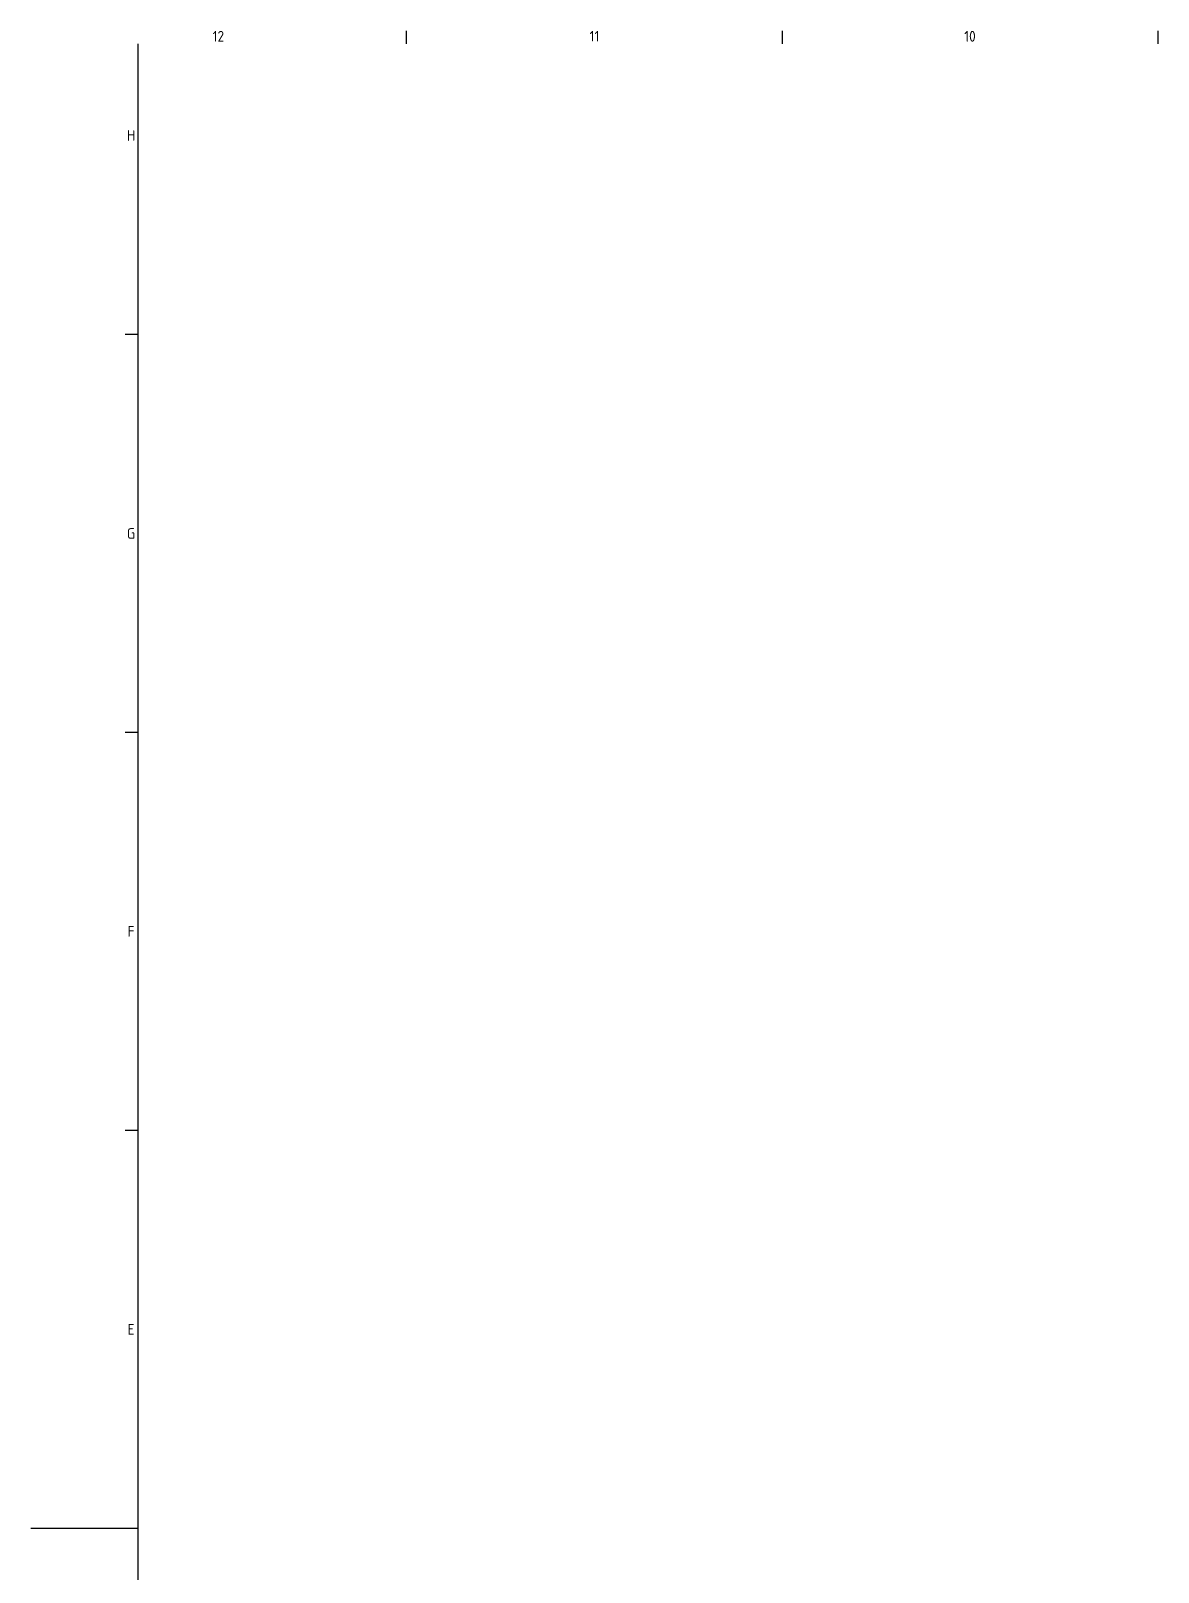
# Model space of a CAD drawing. Header units: millimetres. Extents: x 0 to 1682, y 0 to 1188.
# Drawn here: x 0 to 420, y 578 to 1153 of the extents above; entities that cross this region are included whole.
import ezdxf

# ---------------------------------------------------------------- set-up
doc = ezdxf.new("R2010")
doc.units = ezdxf.units.MM
doc.header["$LTSCALE"] = 2
doc.layers.get('0').update_dxf_attribs({"color": 3, "lineweight": 25})
doc.layers.add('경계(ISO)', color=7, linetype='Continuous', lineweight=25)
doc.styles.add('문자 텍스트_PSTEK_POSCO', font='isocp.shx')

# ---------------------------------------------------------------- blocks, each defined once
blk = doc.blocks.new('경계 Default Border')
at = {"layer": '경계(ISO)'}
for p, q in [((70.08, 574), (70.08, 576.4)), ((140.17, 574), (140.17, 576.4)), ((210.25, 574), (210.25, 576.4)), ((20, 519.75), (17.6, 519.75)), ((20, 445.5), (17.6, 445.5)), ((20, 371.25), (17.6, 371.25))]:
    blk.add_line(p, q, dxfattribs=at)
at = {"layer": '경계(ISO)', "flags": 128}
for points in [[(20, 20), (20, 574)], [(0, 297), (20, 297)]]:
    blk.add_lwpolyline(points, dxfattribs=at)
at = {"layer": '경계(ISO)', "color": 2, "char_height": 2, "attachment_point": 7, "style": '문자 텍스트_PSTEK_POSCO'}
for s, insert in [('12', (33.92, 574.38)), ('11', (104.23, 574.4)), ('10', (174.09, 574.38)), ('H', (17.92, 555.87)), ('G', (17.92, 481.61)), ('F', (18.03, 407.37)), ('E', (18.03, 333.11))]:
    blk.add_mtext(s, dxfattribs=dict(at, insert=insert))

msp = doc.modelspace()

# ---------------------------------------------------------------- block references
at = {"xscale": 2, "yscale": 2, "zscale": 2}
msp.add_blockref('경계 Default Border', (0, 0), dxfattribs=at)

doc.saveas('drawing.dxf')
